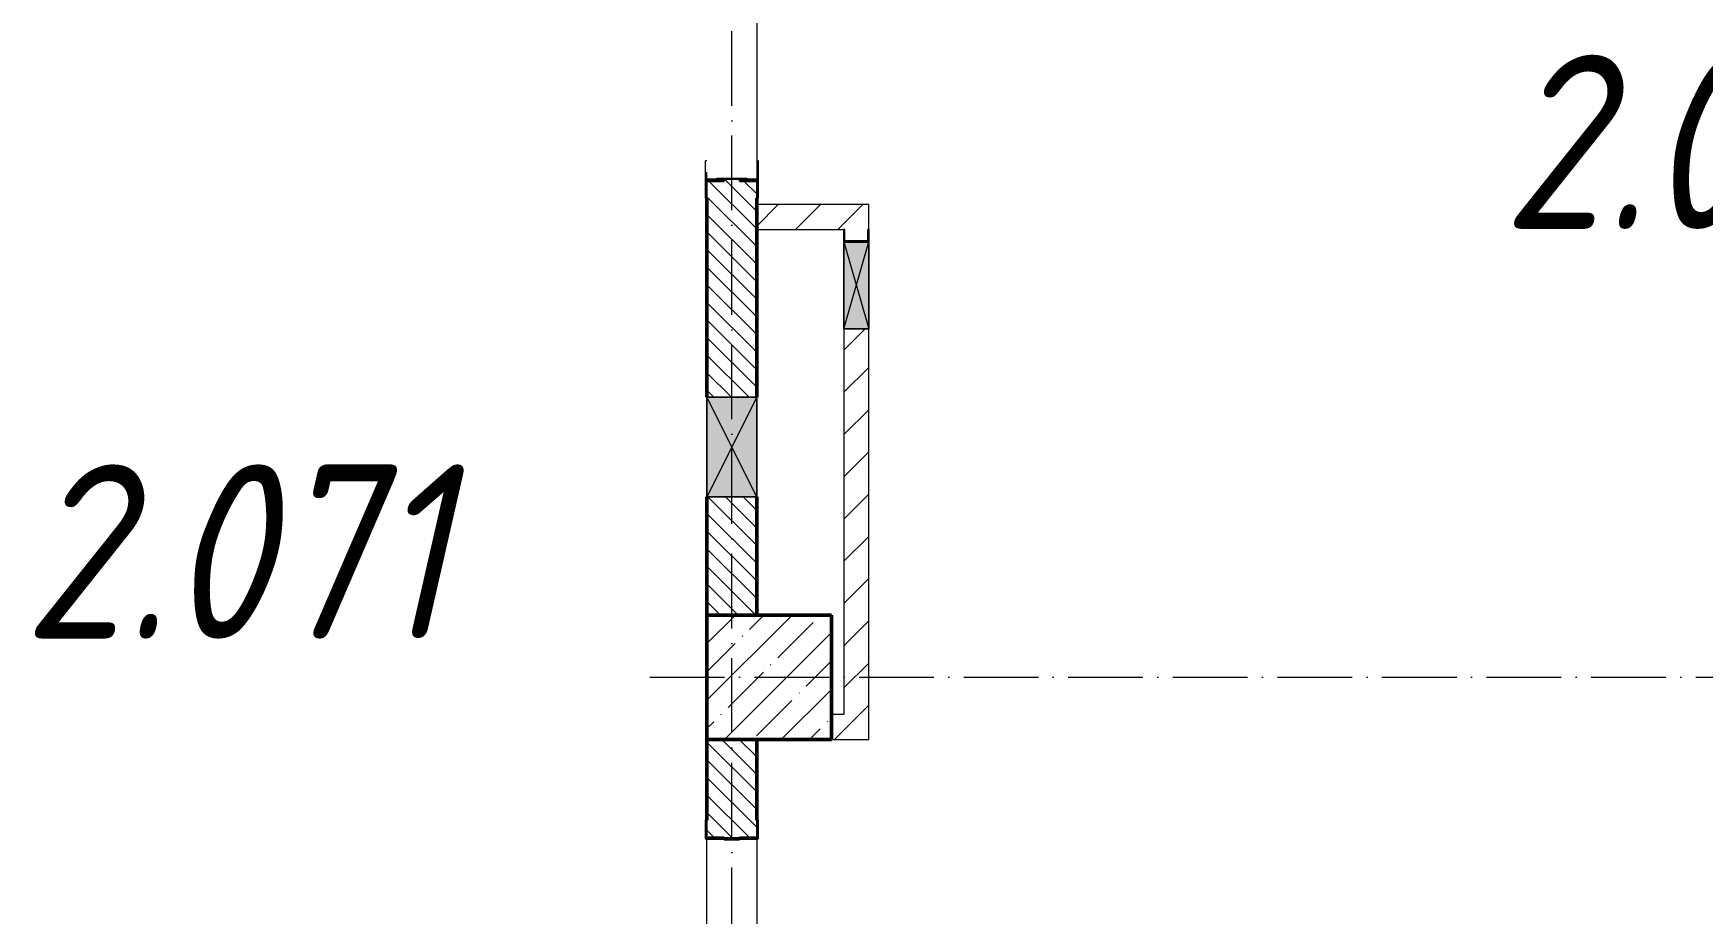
# Model space of a CAD drawing. Header units: millimetres. Extents: x -136833 to 49383, y -8033 to 344618.
# Drawn here: x -40890 to -34184, y 282178 to 285715 of the extents above; entities that cross this region are included whole.
import ezdxf

# ---------------------------------------------------------------- set-up
doc = ezdxf.new("R2010")
doc.units = ezdxf.units.MM
doc.linetypes.add('50_200_ШТРИХ_1Т_ш5_п1_п1_', pattern=[700, 500, -100, 0, -100])
for name, color, linetype, lineweight in [('A-DETL-GENF-OTLN', 7, 'Continuous', 9), ('A-GENM-____-MCUT', 7, 'Continuous', 25), ('A-GENM-____-OTLN', 7, 'Continuous', 9), ('A-GENM-____-OTLN-1', 7, 'Continuous', 25), ('A-GLAZ-____-OTLN', 7, 'Continuous', 9), ('A-WALL-____-MCUT-2', 7, 'Continuous', 50), ('A-WALL-____-PATT-1', 7, 'Continuous', 9), ('A-WALL-FNSH-MCUT-1', 7, 'Continuous', 9), ('I-WALL-____-OTLN', 7, 'Continuous', 9), ('S-COLS-____-MCUT', 7, 'Continuous', 50), ('S-COLS-____-OTLN', 7, 'Continuous', 9), ('S-GRID-____-OTLN-1', 7, '50_200_ШТРИХ_1Т_ш5_п1_п1_', 9), ('Марки помещений', 7, 'Continuous', 9)]:
    doc.layers.add(name, color=color, linetype=linetype, lineweight=lineweight)
doc.styles.add('ISOCPEUR_I_3', font='isocpeui.ttf', dxfattribs={"width": 0.85, "height": 2.2})
pattern_1 = [(135, (-131434.413, 245796.486), (-35.35534, -35.35534), [])]
pattern_2 = [(45, (-131434.41, 245796.49), (-84.85281, 84.85281), [])]

# ---------------------------------------------------------------- blocks, each defined once
blk = doc.blocks.new('BSC_Колонна _Прямоугольная - 500х500-V31-АР1_План отверстий 2 этажа в осях 1-64_А-ГГ')
at = {"layer": 'S-COLS-____-OTLN'}
h = blk.add_hatch(dxfattribs=at)
h.set_pattern_fill('FP_60', color=256, style=0, pattern_type=2)
h.set_pattern_definition([(45, (-93500, -37331.04), (-114.04925, 114.04925), []), (45, (-93385.95, -37331.04), (-114.04925, 114.04925), [201.613, -40.323, 3.353, -36.97])])
h.paths.add_polyline_path([(-250, -250), (250, -250), (250, 250), (-250, 250)], flags=0)
at = {"layer": 'S-COLS-____-MCUT'}
for p, q in [((250, 250), (-250, 250)), ((-250, 250), (-250, -250)), ((250, -250), (250, 250)), ((-250, -250), (250, -250))]:
    blk.add_line(p, q, dxfattribs=at)
blk = doc.blocks.new('Фахверк_СКБ_Уголок - 200_3960-28268576-АР1_План отверстий 2 этажа в осях 1-64_А-ГГ')
at = {"layer": 'A-GENM-____-MCUT'}
for p, q in [((200, 156), (125, 156)), ((125, 156), (125, 81)), ((131, 81), (131, 150)), ((131, 150), (200, 150)), ((200, 150), (200, 156)), ((125, 81), (131, 81)), ((131, 19), (125, 19)), ((125, 19), (125, -56)), ((131, -50), (131, 19)), ((125, -56), (200, -56)), ((200, -50), (131, -50)), ((200, -56), (200, -50))]:
    blk.add_line(p, q, dxfattribs=at)
blk = doc.blocks.new('154_Стойка_СКБ_Уголок - СМ-2480_200-28346303-АР1_План отверстий 2 этажа в осях 1-64_А-ГГ')
at = {"layer": 'A-GENM-____-MCUT'}
for p, q in [((125, 156), (125, 81)), ((200, 156), (125, 156)), ((131, 81), (131, 150)), ((131, 150), (200, 150)), ((200, 150), (200, 156)), ((125, 81), (131, 81)), ((131, 19), (125, 19)), ((125, 19), (125, -56)), ((131, -50), (131, 19)), ((125, -56), (200, -56)), ((200, -50), (131, -50)), ((200, -56), (200, -50))]:
    blk.add_line(p, q, dxfattribs=at)
blk = doc.blocks.new('Стойка_Влож_Полоса боковая - Полоса-28213942-АР1_План отверстий 2 этажа в осях 1-64_А-ГГ')
at = {"layer": 'A-GENM-____-OTLN'}
for p, q in [((-5, 60), (0, 60)), ((-5, -60), (-5, 60)), ((0, 31), (0, -31)), ((0, -60), (-5, -60))]:
    blk.add_line(p, q, dxfattribs=at)
blk = doc.blocks.new('Стойка_Влож_Уголок_Опорный - Уголок-28213941-АР1_План отверстий 2 этажа в осях 1-64_А-ГГ')
at = {"layer": 'A-GENM-____-OTLN'}
for p, q in [((-212, -6), (-212, 0)), ((0, 0), (0, -6)), ((-212, -75), (-212, -6)), ((-212, -6), (-206, -6)), ((-6, -6), (0, -6)), ((0, -6), (0, -75)), ((-212, -75), (-206, -75)), ((-6, -75), (0, -75))]:
    blk.add_line(p, q, dxfattribs=at)
blk = doc.blocks.new('AR_Отверстие прямоугольное _в стене_ - AR_Отверстие прямоугольное _в стене__ОВ-36848196-АР1_План отверстий 2 этажа в осях 1-64_А-ГГ')
at = {"layer": 'A-GLAZ-____-OTLN'}
blk.add_hatch(color=256, dxfattribs=at).paths.add_polyline_path([(-175, -50), (175, -50), (175, 50), (-175, 50), (-175, -47)], flags=0)
at = {"layer": 'A-DETL-GENF-OTLN'}
for p, q in [((-175, -50), (-175, 50)), ((-175, 50), (175, 50)), ((175, 50), (-175, -50)), ((-175, 50), (175, -50)), ((175, 50), (-175, 50)), ((-175, 50), (-175, -50)), ((175, -50), (-175, -50)), ((-175, -50), (175, -50))]:
    blk.add_line(p, q, dxfattribs=at)
blk = doc.blocks.new('AR_Отверстие прямоугольное _в стене_ - AR_Отверстие прямоугольное _в стене__ОВ-36848373-АР1_План отверстий 2 этажа в осях 1-64_А-ГГ')
at = {"layer": 'A-GLAZ-____-OTLN'}
blk.add_hatch(color=256, dxfattribs=at).paths.add_polyline_path([(200, 100), (-200, 100), (-200, -100), (200, -100)], flags=0)
at = {"layer": 'A-DETL-GENF-OTLN'}
for p, q in [((-200, -100), (-200, 100)), ((-200, 100), (200, 100)), ((200, 100), (-200, -100)), ((-200, 100), (200, -100)), ((200, 100), (-200, 100)), ((-200, 100), (-200, -100)), ((200, 100), (200, -100)), ((200, -100), (200, 100)), ((200, -100), (-200, -100)), ((-200, -100), (200, -100))]:
    blk.add_line(p, q, dxfattribs=at)
blk = doc.blocks.new('154_Фахверк_СКБ_Швеллер - Тип_100_3960_зеркало-36793856-АР1_План отверстий 2 этажа в осях 1-64_А-ГГ')
at = {"layer": 'A-GENM-____-MCUT'}
for p, q in [((175, 50), (125, 50)), ((125, 50), (125, -50)), ((128, 47), (175, 47)), ((128, -47), (128, 47)), ((175, 47), (175, 50)), ((125, -50), (175, -50)), ((175, -47), (128, -47)), ((175, -50), (175, -47))]:
    blk.add_line(p, q, dxfattribs=at)
blk = doc.blocks.new('3эт')
at = {"layer": 'S-GRID-____-OTLN-1', "color": 251, "ltscale": 0.6, "true_color": 0x636466}
for p, q in [((377120.7, -91346.1), (377120.7, -36982.5)), ((376792, -49532.4), (387845.1, -49532.4))]:
    blk.add_line(p, q, dxfattribs=at)

msp = doc.modelspace()

# ---------------------------------------------------------------- hatches: boundary and pattern name
at = {"layer": 'A-WALL-____-PATT-1'}
h = msp.add_hatch(dxfattribs=at)
h.set_pattern_fill('FP_6', color=256, style=0, pattern_type=2)
h.set_pattern_definition(pattern_1)
h.paths.add_polyline_path([(-38184.4, 283377.5), (-37984.4, 283377.5), (-37984.4, 283852.5), (-38184.4, 283852.5)], flags=0)
h.paths.add_polyline_path([(-37984.4, 284252.5), (-37984.4, 285121.5), (-38053.4, 285121.5), (-38053.4, 285127.5), (-38115.4, 285127.5), (-38115.4, 285121.5), (-38184.4, 285121.5), (-38184.4, 284252.5), (-38071.5, 284252.5)], flags=0)
h.paths.add_polyline_path([(-38115.4, 286027.5), (-38053.4, 286027.5), (-38053.4, 286033.5), (-37984.4, 286033.5), (-37984.4, 288227.5), (-38184.4, 288227.5), (-38184.4, 286033.5), (-38115.4, 286033.5)], flags=0)
h = msp.add_hatch(dxfattribs=at)
h.set_pattern_fill('FP_4', color=256, style=0, pattern_type=2)
h.set_pattern_definition(pattern_2)
h.paths.add_polyline_path([(-37534.4, 284927.5), (-37534.4, 285027.5), (-37984.4, 285027.5), (-37984.4, 284927.5), (-37537.4, 284927.5)], flags=0)
h = msp.add_hatch(dxfattribs=at)
h.set_pattern_fill('FP_4', color=256, style=0, pattern_type=2)
h.set_pattern_definition(pattern_2)
h.paths.add_polyline_path([(-37634.4, 282977.5), (-37534.4, 282977.5), (-37534.4, 284527.5), (-37634.4, 284527.5), (-37634.4, 284372.1)], flags=0)
h.paths.add_polyline_path([(-37537.4, 284880.5), (-37537.4, 284927.5), (-37631.4, 284927.5), (-37631.4, 284880.5)], flags=0)
h = msp.add_hatch(dxfattribs=at)
h.set_pattern_fill('FP_4', color=256, style=0, pattern_type=2)
h.set_pattern_definition(pattern_2)
h.paths.add_polyline_path([(-37534.4, 282877.5), (-37534.4, 282977.5), (-37684.4, 282977.5), (-37684.4, 282877.5)], flags=0)
h = msp.add_hatch(dxfattribs=at)
h.set_pattern_fill('FP_6', color=256, style=0, pattern_type=2)
h.set_pattern_definition(pattern_1)
h.paths.add_polyline_path([(-37984.4, 280377.5), (-37984.4, 280771.5), (-38053.4, 280771.5), (-38053.4, 280777.5), (-38115.4, 280777.5), (-38115.4, 280771.5), (-38184.4, 280771.5), (-38184.4, 280377.5), (-38024.4, 280377.5)], flags=0)
h.paths.add_polyline_path([(-38053.4, 282477.5), (-38053.4, 282483.5), (-37984.4, 282483.5), (-37984.4, 282877.5), (-38184.4, 282877.5), (-38184.4, 282483.5), (-38115.4, 282483.5), (-38115.4, 282477.5)], flags=0)

# ---------------------------------------------------------------- linework, layer by layer
at = {"layer": 'A-WALL-____-MCUT-2'}
for p, q in [((-38184.4, 285052.5), (-38184.4, 284252.5)), ((-37984.4, 284252.5), (-37984.4, 285052.5)), ((-38184.4, 283852.5), (-38184.4, 283377.5)), ((-37984.4, 283377.5), (-37984.4, 283852.5)), ((-38184.4, 282877.5), (-38184.4, 282552.5)), ((-37984.4, 282552.5), (-37984.4, 282877.5)), ((-38115.4, 282477.5), (-38053.4, 282477.5))]:
    msp.add_line(p, q, dxfattribs=at)
at = {"layer": 'A-WALL-FNSH-MCUT-1'}
for p, q in [((-37534.4, 285027.5), (-37984.4, 285027.5)), ((-37534.4, 284927.5), (-37534.4, 285027.5)), ((-37984.4, 284927.5), (-37634.4, 284927.5)), ((-37634.4, 284527.5), (-37634.4, 282977.5)), ((-37534.4, 282877.5), (-37534.4, 284527.5)), ((-37634.4, 282977.5), (-37684.4, 282977.5)), ((-37684.4, 282877.5), (-37534.4, 282877.5))]:
    msp.add_line(p, q, dxfattribs=at)
at = {"layer": 'I-WALL-____-OTLN'}
for p, q in [((-37984.4, 286027.5), (-37984.4, 285127.5)), ((-38184.4, 285127.5), (-38184.4, 285157.5)), ((-38184.4, 281977.5), (-38184.4, 282477.5)), ((-37984.4, 282477.5), (-37984.4, 281977.5))]:
    msp.add_line(p, q, dxfattribs=at)

# ---------------------------------------------------------------- block references
msp.add_blockref('3эт', (-415205.1, 332659.9))
at = {"layer": 'A-GENM-____-OTLN'}
for name, p, rotation in [('Стойка_Влож_Уголок_Опорный - Уголок-28213941-АР1_План отверстий 2 этажа в осях 1-64_А-ГГ', (-38190.4, 285127.5), 180), ('Стойка_Влож_Полоса боковая - Полоса-28213942-АР1_План отверстий 2 этажа в осях 1-64_А-ГГ', (-38084.4, 285127.5), 269.9999999999999)]:
    msp.add_blockref(name, p, dxfattribs=dict(at, rotation=rotation))
at = {"layer": 'A-GENM-____-OTLN-1'}
for name, p, rotation in [('154_Стойка_СКБ_Уголок - СМ-2480_200-28346303-АР1_План отверстий 2 этажа в осях 1-64_А-ГГ', (-38134.4, 285252.5), 269.9999999999999), ('154_Фахверк_СКБ_Швеллер - Тип_100_3960_зеркало-36793856-АР1_План отверстий 2 этажа в осях 1-64_А-ГГ', (-37584.4, 284752.5), 89.99999999999659), ('Фахверк_СКБ_Уголок - 200_3960-28268576-АР1_План отверстий 2 этажа в осях 1-64_А-ГГ', (-38034.4, 282352.5), 89.9999999999999)]:
    msp.add_blockref(name, p, dxfattribs=dict(at, rotation=rotation))
at = {"layer": 'A-GLAZ-____-OTLN'}
for name, p, rotation in [('AR_Отверстие прямоугольное _в стене_ - AR_Отверстие прямоугольное _в стене__ОВ-36848196-АР1_План отверстий 2 этажа в осях 1-64_А-ГГ', (-37584.4, 284702.5), 89.99999999999659), ('AR_Отверстие прямоугольное _в стене_ - AR_Отверстие прямоугольное _в стене__ОВ-36848373-АР1_План отверстий 2 этажа в осях 1-64_А-ГГ', (-38084.4, 284052.5), 269.9999999999999)]:
    msp.add_blockref(name, p, dxfattribs=dict(at, rotation=rotation))
at = {"layer": 'S-COLS-____-OTLN'}
msp.add_blockref('BSC_Колонна _Прямоугольная - 500х500-V31-АР1_План отверстий 2 этажа в осях 1-64_А-ГГ', (-37934.4, 283127.5), dxfattribs=at)

# ---------------------------------------------------------------- texts
at = {"layer": 'Марки помещений', "char_height": 700, "attachment_point": 1, "style": 'ISOCPEUR_I_3'}
for s, insert, width in [('2.036', (-34990.7, 285629.2), 785.654), ('2.071', (-40933, 283982.9), 737.552)]:
    msp.add_mtext(s, dxfattribs=dict(at, insert=insert, width=width))

doc.saveas('drawing.dxf')
